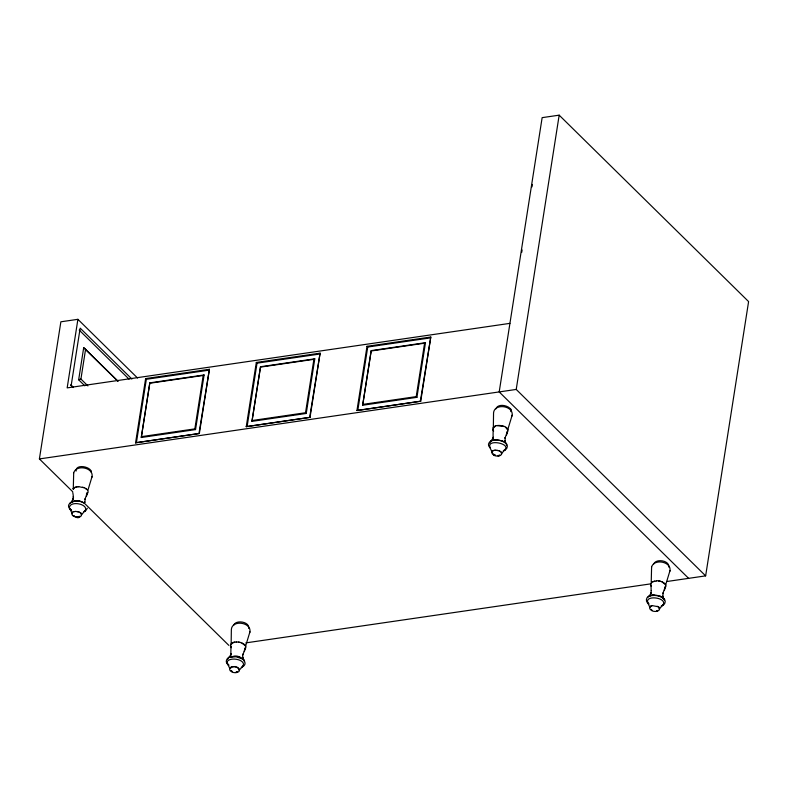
<?xml version="1.0" encoding="UTF-8"?>
<svg xmlns="http://www.w3.org/2000/svg" width="788" height="788" viewBox="0 0 788 788"><rect width="100%" height="100%" fill="white"/><g stroke="black" fill="none" stroke-linecap="round" stroke-linejoin="round"><path stroke-width="1.18" d="M72.821 492.608L73.491 497.336L73.304 496.558L73.018 499.277L71.127 502.123M489.693 442.994L490.993 440.906M651.193 583.514L651.597 567.084M72.723 491.732L39.4 458.931L60.873 321.799L77.904 319.317L137.536 378.004M77.904 319.317L67.167 387.883L509.935 323.356M72.969 386.997L71.215 385.273L80.169 328.133L131.862 379.008M84.799 385.825L78.662 379.777L83.695 347.636L117.954 381.116M87.921 385.923L80.928 379.028L85.587 349.261M135.575 442.787L145.632 378.585L209.401 369.286L199.354 433.489L135.575 442.787L199.354 433.489M136.472 442.285L146.332 379.294L145.632 378.585M141.279 437.498L149.828 382.869L204.102 374.96L195.542 429.588L141.279 437.498L149.828 382.869M195.542 429.588L194.843 428.879L203.206 375.462L204.102 374.96M199.039 433.164L209.401 369.286M246.27 426.653L256.317 362.45L320.095 353.152L310.039 417.354L246.27 426.653L310.039 417.354M247.166 426.15L257.026 363.169L256.317 362.45M251.963 421.363L260.523 366.735L314.786 358.826L306.236 413.454L251.963 421.363L260.523 366.735M306.236 413.454L305.527 412.745L313.9 359.328L314.786 358.826M309.733 417.029L320.095 353.152M356.954 410.518L367.011 346.316L430.79 337.028L420.733 401.22L356.954 410.518L420.733 401.22M357.851 410.016L367.72 347.035L367.011 346.316M362.657 405.239L371.217 350.611L425.481 342.701L416.921 397.329L362.657 405.239L371.217 350.611M416.921 397.329L416.222 396.61L424.584 343.194L425.481 342.701M420.418 400.895L430.79 337.028M521.735 252.347L522.109 249.924M531.989 186.874L532.363 184.441M559.175 115.166L748.6 301.587L705.644 575.87L516.219 389.439L559.175 115.166L542.144 117.648L499.198 391.922L688.623 578.353M84.868 502.163L85.153 498.774L84.927 499.474L87.409 492.48L86.394 494.066M243.137 659.3L243.925 660.344L242.645 657.369L242.832 658.187L242.734 655.468L245.265 647.835L244.989 648.682M506.132 443.772L504.852 440.797L505.039 441.615L505.206 437.547L504.98 438.256L507.462 431.263L507.196 432.11M663.989 599.126L662.708 596.152L662.895 596.969L663.063 592.901L662.836 593.61L665.318 586.607L665.052 587.464M230.864 654.621L230.933 645.983L231.15 646.899M493.071 438.049L493.14 429.411L493.357 430.327M650.927 593.403L651.223 590.695M245.462 646.584L249.924 631.897C251.549 622.225 232.076 619.486 231.357 629.504L231.13 644.732L232.145 643.146L234.814 642.23M505.65 427.313L507.659 430.012L512.121 415.325C513.786 405.653 494.293 402.934 493.554 412.932L493.337 428.16L495.514 426.012M91.112 471.973L90.787 470.466M233.681 625.239C235.839 619.358 249.973 621.781 248.614 628.332M73.688 472.958L73.274 489.378L74.299 487.792L76.958 486.876M87.951 490.097L92.068 476.553C93.585 467.343 75.884 464.211 73.658 473.046M249.954 631.799L249.599 632.912M512.151 415.227L511.796 416.34M665.515 585.366L669.977 570.679C671.504 561.48 653.784 558.347 651.568 567.183M506.605 445.181L506.32 443.851M91.713 477.656L92.097 476.454M669.652 571.694L670.007 570.581M86.483 496.233L87.044 494.44M87.33 508.24L85.813 510.594L83.873 511.56M227.515 659.438L228.796 657.478L234.006 656.286M229.968 668.5L232.362 666.875M244.339 651.587L244.901 649.795M492.165 451.938L492.825 450.903M510.87 411.661L510.851 409.248M506.536 435.015L507.108 433.223M653.774 563.903C656.099 558.239 669.79 560.544 668.726 567.015M650.021 607.282L651.44 605.883M664.392 590.36L664.964 588.577M230.894 654.562L228.983 657.468M493.091 437.99L491.19 440.896M650.947 593.344L649.036 596.25M79.204 516.77C78.869 520.08 69.728 513.618 74.604 516.229M237.06 672.125L237.365 671.662L236.331 672.075M499.257 455.553C499.74 456.567 493.15 456.144 493.623 454.646M657.113 610.897C657.596 611.921 651.006 611.498 651.479 610.001M69.984 503.079L74.17 501.07M647.894 597.205C651.006 593.896 656.483 595.029 660.324 596.24M81.253 514.909L85.468 510.457L84.612 511.294M501.306 453.691L505.522 449.239L504.675 450.076M72.91 488.688L75.077 487.201L78.702 486.757M242.468 666.648L243.315 665.811L239.109 670.263L238.695 668.51L237.021 667.475M242.704 666.609C247.274 659.999 231.022 656.493 227.417 661.309L227.338 663.703M507.029 432.75C513.205 424.88 488.294 421.974 493.633 431.125M662.531 605.43L663.378 604.593L659.162 609.045L658.758 607.292M79.184 516.632L79.588 516.337L77.529 516.79M237.04 671.987C237.582 673.366 230.914 672.588 231.416 671.218M499.237 455.415L499.651 455.119L498.528 455.503M657.094 610.769L657.497 610.473L657.064 610.7M86.847 494.056C90.6 491.279 85.409 487.368 82.405 487.24M84.808 511.294C90.206 503.956 68.487 499.858 69.482 508.349M244.704 649.41C249.264 645.008 239.946 641.501 236.449 642.023M651.627 582.027L656.611 580.894M664.767 588.193C669.317 583.79 660.009 580.283 656.512 580.795M662.718 605.42C668.913 597.255 642.624 594.379 648.366 603.598M493.584 450.529C489.722 451.219 492.628 455.602 495.356 455.454M503.345 450.716C507.314 450.106 509.018 444.993 505.344 442.728M503.502 450.726C514.416 443.88 484.423 437.852 490.52 448.254M652.208 581.928L654.867 581.012M650.366 595.61C645.933 596.22 644.771 602.18 649.076 603.953M661.201 606.07C665.161 605.46 666.875 600.348 663.2 598.072M78.662 379.777L80.928 379.028M73.264 511.727L75.638 511.442M492.362 440.246L496.174 439.684L502.468 440.896M491.702 440.709C496.509 439.34 502.192 440.187 506.063 443.467M493.318 450.509L494.559 450.303M229.495 657.281L236.036 656.778L242.428 658.945M241.295 667.298C250.653 664.067 240.31 654.355 233.967 656.256M649.558 596.063C654.365 594.694 660.039 595.531 663.91 598.821M74.505 511.52C69.827 511.412 71.718 516.8 75.293 516.672M232.027 656.424C227.574 656.256 223.9 661.743 228.146 664.776M652.415 605.657C648.78 605.292 648.741 609.932 652.031 610.414M656.936 611.055C660.383 611.192 660.6 606.622 657.074 606.258M146.332 379.294L208.899 370.183M257.026 363.169L319.593 354.048M367.72 347.035L430.287 337.914M150.144 383.195L203.206 375.462M260.828 367.06L313.9 359.328M371.522 350.926L424.584 343.194M141.771 436.611L194.843 428.879M252.465 420.477L305.527 412.745M363.16 404.352L416.222 396.61M39.4 458.931L516.219 389.439M245.856 642.88L650.908 583.839M666.727 581.534L705.644 575.87M496.834 425.569L504.35 426.544M496.213 439.714C492.047 438.847 485.605 443.526 489.801 447.505M494.431 450.244L495.691 450.224M497.898 455.779C500.725 456.656 503.837 452.706 500.173 451.386M74.092 501.04L76.15 500.941M77.835 516.997C81.676 517.992 83.489 512.821 79.164 512.121M652.001 595.176L654.02 595.029M652.287 605.598L658.266 606.78M236.548 642.112C233.425 641.107 228.087 644.584 231.426 647.697M233.494 666.796C229.702 665.653 227.762 670.795 231.977 671.632M235.691 672.351C242.724 672.814 238.449 665.17 233.415 666.737M495.622 450.165L499.336 450.874M78.593 486.669L84.286 487.762M76.111 500.902L80.386 501.483L84.109 502.961M75.569 511.382L79.283 512.092M496.903 450.303L498.105 450.539M658.463 580.923L660.403 581.298M78.268 501.04L80.415 501.454M76.84 511.461L78.101 511.707M75.49 516.524L76.544 516.731M238.4 642.151L240.34 642.515M234.696 666.875L235.898 667.111M495.593 455.316L493.318 454.006L493.643 454.44M238.242 656.837L240.192 657.478M71.215 385.273L70.595 384.968L73.225 387.558M502.399 440.906L504.212 441.772M499.218 450.903L500.41 451.425M662.038 581.938L665.299 584.44M660.255 596.26L662.068 597.127M84.405 503.473C79.224 497.661 61.464 502.931 71.59 510.427M241.975 643.156L245.245 645.658M232.46 671.583L231.111 670.578L231.367 671.051M651.725 609.961L651.164 609.36L651.43 609.823M71.344 509.944L69.748 508.723M510.959 409.435C508.093 405.18 497.908 403.151 495.898 408.893M504.074 441.743L505.512 442.777M661.93 597.097L663.368 598.122M85.587 488.54L86.7 489.387M80.12 512.604L81.43 514.357M241.867 658.315L243.856 660.039M227.594 664.077L229.022 665.17M90.856 470.554C88.355 466.191 75.618 464.171 76.072 471.086M79.194 330.083L129.035 379.126M83.695 347.636L117.904 381.303M85.005 503.818L228.825 645.362M651.489 586.479L650.612 585.218M500.902 451.938L501.345 452.539M228.313 664.826L227.525 663.772L229.584 668.037M70.457 509.472L69.669 508.418L72.25 513.746M664.176 599.195L664.481 600.397M244.113 660.423L244.418 661.615M647.588 602.554L649.647 606.819M489.732 447.2L492.303 452.529M84.789 502.025L84.946 502.655M651.213 585.681L650.996 584.765L651.164 590.547M243.009 654.119L242.842 654.789L242.999 654.188M73.245 498.568L72.801 499.927L73.245 498.568M231.091 653.922L230.657 655.281L231.091 653.922M493.298 437.35L492.864 438.709L493.298 437.35M651.154 592.704L650.721 594.063L651.154 592.704"/></g></svg>
